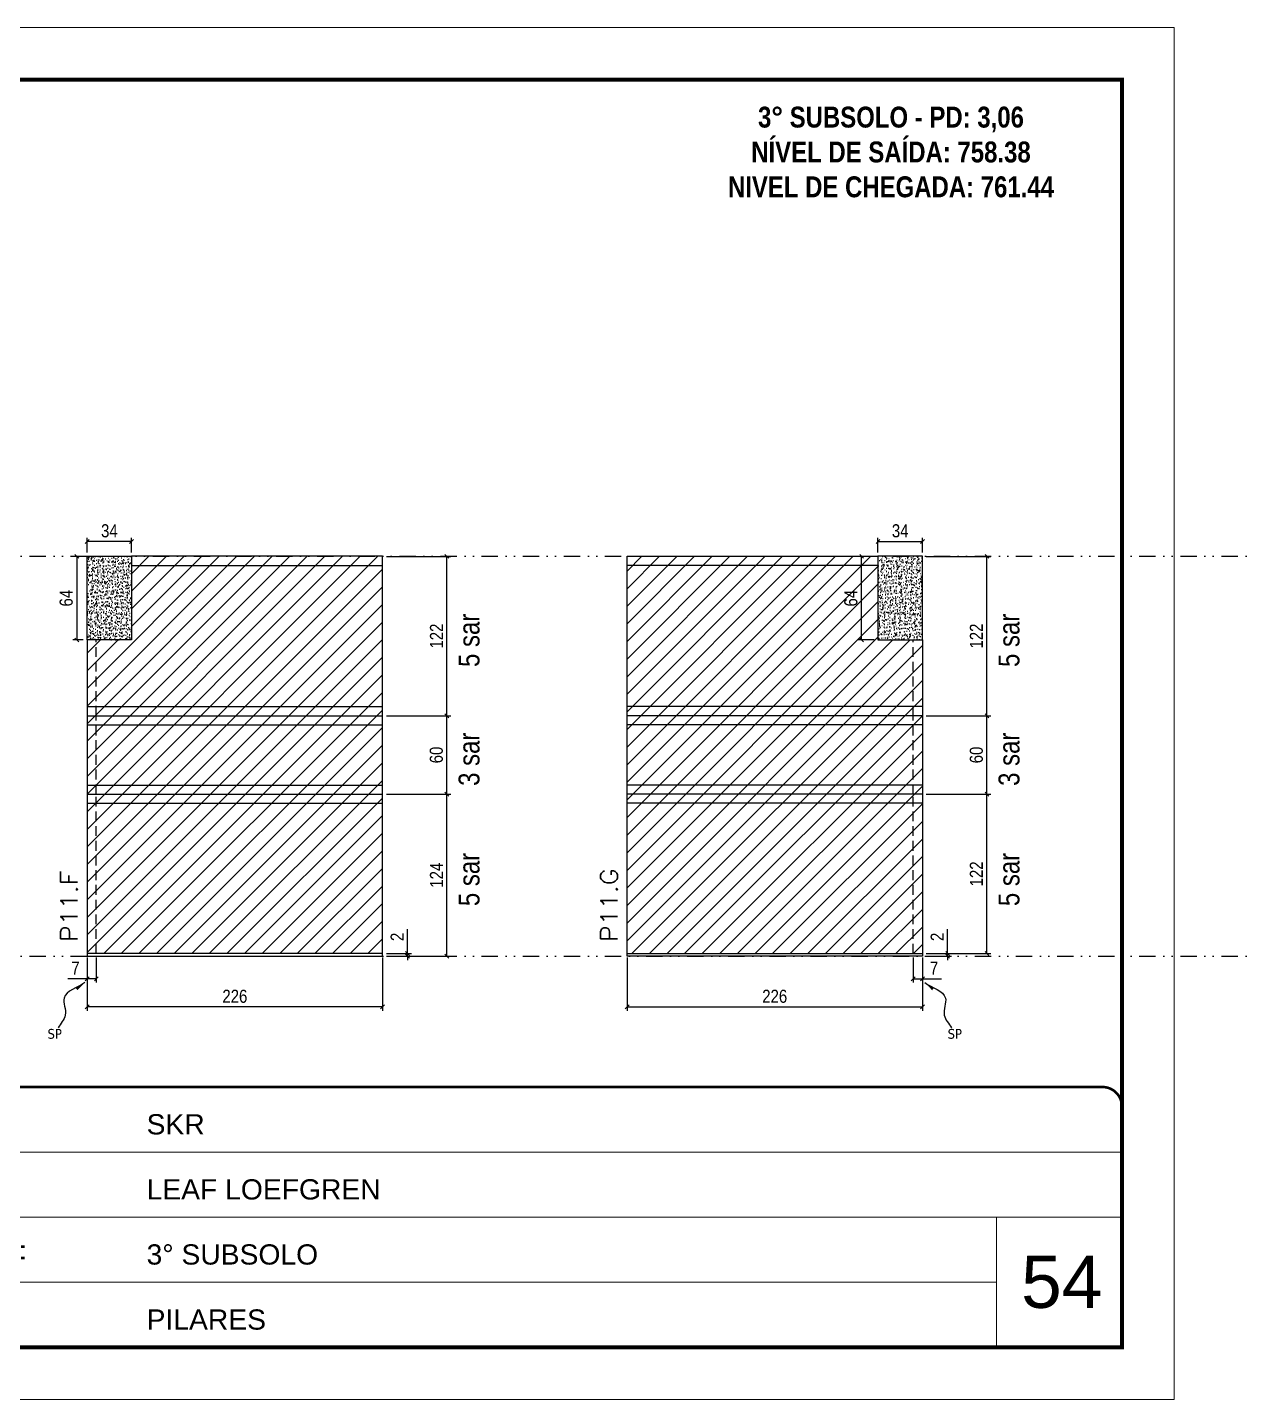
# Model space of a CAD drawing. Header units: millimetres. Extents: x 13777 to 27878, y -21631 to 6985.
# Drawn here: x 16606 to 17533, y -8997 to -7947 of the extents above; entities that cross this region are included whole.
import ezdxf

# ---------------------------------------------------------------- set-up
doc = ezdxf.new("R2010")
doc.units = ezdxf.units.MM
for name, pattern in [('CONTINUO', [0]), ('DASHED', [0.75, 0.5, -0.25]), ('DIVIDE2', [0.625, 0.25, -0.125, 0, -0.125, 0, -0.125]), ('HIDDEN', [0.375, 0.25, -0.125])]:
    doc.linetypes.add(name, pattern=pattern)
for name, color, linetype, lineweight in [('CARIMBO', 255, 'Continuous', 9), ('Folhas', 255, 'Continuous', 9), ('Hachura', 251, 'Continuous', 9), ('SARRAFO DE PRESSAO', 251, 'DASHED', 9), ('Texto Seção', 7, 'Continuous', 15)]:
    doc.layers.add(name, color=color, linetype=linetype, lineweight=lineweight)
for name, color, linetype in [('COTA', 241, 'Continuous'), ('NOMENCLATURA', 7, 'Continuous'), ('Nível', 160, 'Continuous'), ('Painéis', 200, 'Continuous'), ('SARR_2.2x7', 40, 'Continuous'), ('Sarrafo de Pressão', 42, 'HIDDEN'), ('texto', 7, 'Continuous')]:
    doc.layers.add(name, color=color, linetype=linetype)
doc.styles.add('ARIAL', font='arial.ttf')
doc.styles.add('ARIAL_NARROW', font='ARIALN.TTF', dxfattribs={"height": 0.2})
doc.styles.add('COTA TECNICA', font='techl___.ttf', dxfattribs={"height": 10})
doc.styles.add('COTA TECNICA-50', font='techl___.ttf', dxfattribs={"height": 10})
doc.styles.add('REGUA-120', font='ROMANS.shx', dxfattribs={"height": 15})
doc.styles.add('ROMANC', font='techb___.ttf', dxfattribs={"height": 2.5})
doc.styles.get("Standard").update_dxf_attribs({"font": 'arial.ttf'})
doc.styles.add('Tecnologia', font='')
doc.styles.get('Tecnologia').set_extended_font_data('Forgotten Futurist')
doc.dimstyles.new('COTA PAINEL-50', dxfattribs={"dimtxt": 10, "dimasz": 3, "dimexe": 3, "dimexo": 3, "dimgap": 3, "dimtad": 1, "dimdec": 1, "dimzin": 12, "dimdsep": 46, "dimtxsty": 'COTA TECNICA-50', "dimblk1": 'OBLIQUE', "dimblk2": 'OBLIQUE', "dimsah": 1, "dimcen": 0.9, "dimclrd": 4, "dimclre": 4, "dimclrt": 240, "dimadec": 1, "dimazin": 3, "dimtfac": 1, "dimtdec": 1, "dimtmove": 0, "dimatfit": 3, "dimfxl": 1, "dimtolj": 1, "dimtzin": 12, "dimarcsym": 0})
doc.dimstyles.new('PAINEL', dxfattribs={"dimtxt": 10, "dimasz": 3, "dimexe": 3, "dimexo": 3, "dimgap": 3, "dimtad": 1, "dimdec": 1, "dimzin": 12, "dimdsep": 46, "dimtxsty": 'COTA TECNICA', "dimblk1": 'OBLIQUE', "dimblk2": 'OBLIQUE', "dimsah": 1, "dimcen": 0.9, "dimclrd": 4, "dimclre": 4, "dimclrt": 240, "dimadec": 1, "dimazin": 3, "dimtfac": 1, "dimtdec": 1, "dimtmove": 0, "dimatfit": 3, "dimfxl": 1, "dimtolj": 1, "dimtzin": 12, "dimarcsym": 0})
doc.dimstyles.get("Standard").update_dxf_attribs({"dimtxt": 0.18, "dimasz": 0.18, "dimexe": 0.18, "dimexo": 0.0625, "dimgap": 0.09, "dimtad": 0, "dimtih": 1, "dimtoh": 1, "dimdec": 4, "dimzin": 0, "dimdsep": 46, "dimtxsty": 'Standard', "dimcen": 0.09, "dimadec": 0, "dimazin": 0, "dimtfac": 1, "dimtdec": 4, "dimtofl": 0, "dimtmove": 0, "dimatfit": 3, "dimfxl": 1, "dimtolj": 1, "dimtzin": 0, "dimarcsym": 0})

# ---------------------------------------------------------------- blocks, each defined once
blk = doc.blocks.new('9999999999')
at = {"color": 30, "linetype": 'CONTINUO'}
for p, q in [((98564.6, 34230.2), (98564.6, 34429.4)), ((98564.6, 34379.6), (99584, 34379.6)), ((98564.6, 34329.8), (99488, 34329.8)), ((99584, 34329.8), (99488, 34329.8)), ((99488, 34329.8), (99488, 34230.2)), ((98564.6, 34280), (99488, 34280))]:
    blk.add_line(p, q, dxfattribs=at)
at = {"color": 30, "linetype": 'CONTINUO', "const_width": 2}
blk.add_lwpolyline([(99584, 34230.2), (99584, 34414.4, 0.414214), (99569, 34429.4), (98229, 34429.4, 0.414214), (98214, 34414.4), (98214, 34245.2, 0.414214), (98229, 34230.2), (99584, 34230.2)], format="xyb", dxfattribs=at)
at = {"layer": 'Folhas'}
blk.add_lwpolyline([(98139, 34190.2), (99624, 34190.2), (99624, 35240.2), (98139, 35240.2)], close=True, dxfattribs=at)
at = {"layer": 'Folhas', "color": 30, "const_width": 3}
blk.add_lwpolyline([(98214, 34230.2), (99584, 34230.2), (99584, 35200.2), (98214, 35200.2)], close=True, dxfattribs=at)
at = {"color": 7, "linetype": 'Continuous', "ltscale": 5, "style": 'ARIAL'}
for s, height, p in [('SKR', 15.48, (98837.7, 34393.1)), ('LEAF LOEFGREN', 15.483, (98837.7, 34343.3)), ('3° SUBSOLO', 15.48, (98837.7, 34293.5)), ('NOVA SISTEMAS CONSTRUTIVOS', 11.059, (98263.2, 34267.2)), ('PILARES', 15.48, (98837.7, 34243.7))]:
    blk.add_text(s, height=height, dxfattribs=at).set_placement(p)
at = {"layer": 'Folhas', "color": 7, "style": 'Tecnologia', "width": 1.5}
for s, p in [('CLIENTE:', (98573.7, 34397.2)), ('OBRA:', (98573.7, 34347.3)), ('PAVIMENTO:', (98573.7, 34297.5)), ('PROJETO:', (98573.7, 34247.7))]:
    blk.add_text(s, height=14, dxfattribs=at).set_placement(p)
blk = doc.blocks.new('_Oblique')
at = {"color": 0, "linetype": 'ByBlock', "lineweight": -2}
blk.add_line((-0.5, -0.5), (0.5, 0.5), dxfattribs=at)
blk = doc.blocks.new('*D2307')
at = {"layer": 'COTA', "color": 4, "lineweight": -2, "transparency": 16777216}
for p, q in [((16651.7, -8658.5), (16651.7, -8699.3)), ((16877.7, -8658.5), (16877.7, -8699.3)), ((16877.7, -8696.3), (16651.7, -8696.3))]:
    blk.add_line(p, q, dxfattribs=at)
at = {"layer": 'Defpoints', "color": 0, "transparency": 16777216}
for p in [(16651.7, -8655.5), (16877.7, -8655.5), (16651.7, -8696.3)]:
    blk.add_point(p, dxfattribs=at)
at = {"layer": 'COTA', "color": 4, "lineweight": -2, "transparency": 16777216, "xscale": 3, "yscale": 3, "zscale": 3, "rotation": 180}
blk.add_blockref('_Oblique', (16651.7, -8696.3), dxfattribs=at)
at = {"layer": 'COTA', "color": 4, "lineweight": -2, "transparency": 16777216, "xscale": 3, "yscale": 3, "zscale": 3}
blk.add_blockref('_Oblique', (16877.7, -8696.3), dxfattribs=at)
at = {"layer": 'COTA', "color": 240, "transparency": 16777216, "insert": (16764.7, -8688.2), "char_height": 10, "attachment_point": 5, "style": 'COTA TECNICA'}
blk.add_mtext('\\A1;226', dxfattribs=at)
blk = doc.blocks.new('*D2308')
at = {"layer": 'COTA', "color": 4, "lineweight": -2, "transparency": 16777216}
for p, q in [((16651.7, -8660.5), (16651.7, -8677.7)), ((16658.7, -8658.5), (16658.7, -8677.7)), ((16651.7, -8674.7), (16636.9, -8674.7)), ((16658.7, -8674.7), (16651.7, -8674.7))]:
    blk.add_line(p, q, dxfattribs=at)
at = {"layer": 'Defpoints', "color": 0, "transparency": 16777216}
for p in [(16651.7, -8657.5), (16658.7, -8655.5), (16651.7, -8674.7)]:
    blk.add_point(p, dxfattribs=at)
at = {"layer": 'COTA', "color": 4, "lineweight": -2, "transparency": 16777216, "xscale": 3, "yscale": 3, "zscale": 3, "rotation": 180}
blk.add_blockref('_Oblique', (16651.7, -8674.7), dxfattribs=at)
at = {"layer": 'COTA', "color": 4, "lineweight": -2, "transparency": 16777216, "xscale": 3, "yscale": 3, "zscale": 3}
blk.add_blockref('_Oblique', (16658.7, -8674.7), dxfattribs=at)
at = {"layer": 'COTA', "color": 240, "transparency": 16777216, "insert": (16642.8, -8666.6), "char_height": 10, "attachment_point": 5, "style": 'COTA TECNICA-50'}
blk.add_mtext('\\A1;7', dxfattribs=at)
blk = doc.blocks.new('*D2309')
at = {"layer": 'COTA', "color": 4, "lineweight": -2, "transparency": 16777216}
for p, q in [((16896.9, -8655.5), (16896.9, -8636.7)), ((16880.7, -8655.5), (16899.9, -8655.5)), ((16880.7, -8657.5), (16899.9, -8657.5)), ((16896.9, -8657.5), (16896.9, -8655.5)), ((16896.9, -8657.5), (16896.9, -8660.5))]:
    blk.add_line(p, q, dxfattribs=at)
at = {"layer": 'Defpoints', "color": 0, "transparency": 16777216}
for p in [(16877.7, -8655.5), (16877.7, -8657.5), (16896.9, -8657.5)]:
    blk.add_point(p, dxfattribs=at)
at = {"layer": 'COTA', "color": 4, "lineweight": -2, "transparency": 16777216, "xscale": 3, "yscale": 3, "zscale": 3}
for p, rotation in [((16896.9, -8655.5), 270), ((16896.9, -8657.5), 90)]:
    blk.add_blockref('_Oblique', p, dxfattribs=dict(at, rotation=rotation))
at = {"layer": 'COTA', "color": 240, "transparency": 16777216, "insert": (16888.9, -8642.7), "char_height": 10, "attachment_point": 5, "rotation": 90, "style": 'COTA TECNICA-50'}
blk.add_mtext('\\A1;2', dxfattribs=at)
blk = doc.blocks.new('*D2310')
at = {"layer": 'COTA', "color": 4, "lineweight": -2, "transparency": 16777216}
for p, q in [((16880.7, -8473.5), (16930, -8473.5)), ((16927, -8533.5), (16927, -8473.5)), ((16880.7, -8533.5), (16930, -8533.5))]:
    blk.add_line(p, q, dxfattribs=at)
at = {"layer": 'Defpoints', "color": 0, "transparency": 16777216}
for p in [(16877.7, -8473.5), (16927, -8473.5), (16877.7, -8533.5)]:
    blk.add_point(p, dxfattribs=at)
at = {"layer": 'COTA', "color": 4, "lineweight": -2, "transparency": 16777216, "xscale": 3, "yscale": 3, "zscale": 3}
for p, rotation in [((16927, -8473.5), 90), ((16927, -8533.5), 270)]:
    blk.add_blockref('_Oblique', p, dxfattribs=dict(at, rotation=rotation))
at = {"layer": 'COTA', "color": 240, "transparency": 16777216, "insert": (16918.9, -8503.5), "char_height": 10, "attachment_point": 5, "rotation": 90, "style": 'COTA TECNICA-50'}
blk.add_mtext('\\A1;60', dxfattribs=at)
blk = doc.blocks.new('*D2311')
at = {"layer": 'COTA', "color": 4, "lineweight": -2, "transparency": 16777216}
for p, q in [((16880.7, -8351.5), (16930, -8351.5)), ((16927, -8473.5), (16927, -8351.5)), ((16880.7, -8473.5), (16930, -8473.5))]:
    blk.add_line(p, q, dxfattribs=at)
at = {"layer": 'Defpoints', "color": 0, "transparency": 16777216}
for p in [(16877.7, -8351.5), (16927, -8351.5), (16877.7, -8473.5)]:
    blk.add_point(p, dxfattribs=at)
at = {"layer": 'COTA', "color": 4, "lineweight": -2, "transparency": 16777216, "xscale": 3, "yscale": 3, "zscale": 3}
for p, rotation in [((16927, -8351.5), 90), ((16927, -8473.5), 270)]:
    blk.add_blockref('_Oblique', p, dxfattribs=dict(at, rotation=rotation))
at = {"layer": 'COTA', "color": 240, "transparency": 16777216, "insert": (16919, -8412.5), "char_height": 10, "attachment_point": 5, "rotation": 90, "style": 'COTA TECNICA-50'}
blk.add_mtext('\\A1;122', dxfattribs=at)
blk = doc.blocks.new('*D2312')
at = {"layer": 'COTA', "color": 4, "linetype": 'ByBlock', "lineweight": -2, "transparency": 16777216}
for p, q in [((16880.7, -8533.5), (16930, -8533.5)), ((16927, -8657.5), (16927, -8533.5)), ((16880.7, -8657.5), (16930, -8657.5))]:
    blk.add_line(p, q, dxfattribs=at)
at = {"layer": 'Defpoints', "color": 0, "linetype": 'ByBlock', "transparency": 16777216}
for p in [(16877.7, -8533.5), (16927, -8533.5), (16877.7, -8657.5)]:
    blk.add_point(p, dxfattribs=at)
at = {"layer": 'COTA', "color": 4, "linetype": 'ByBlock', "lineweight": -2, "transparency": 16777216, "xscale": 3, "yscale": 3, "zscale": 3}
for p, rotation in [((16927, -8533.5), 90), ((16927, -8657.5), 270)]:
    blk.add_blockref('_Oblique', p, dxfattribs=dict(at, rotation=rotation))
at = {"layer": 'COTA', "color": 240, "linetype": 'ByBlock', "transparency": 16777216, "insert": (16919, -8595.5), "char_height": 10, "attachment_point": 5, "rotation": 90, "style": 'COTA TECNICA'}
blk.add_mtext('\\A1;124', dxfattribs=at)
blk = doc.blocks.new('*D2313')
at = {"layer": 'COTA', "color": 4, "linetype": 'ByBlock', "lineweight": -2, "transparency": 16777216}
for p, q in [((16880.7, -8533.5), (16930, -8533.5)), ((16927, -8657.5), (16927, -8533.5)), ((16880.7, -8657.5), (16930, -8657.5))]:
    blk.add_line(p, q, dxfattribs=at)
at = {"layer": 'Defpoints', "color": 0, "linetype": 'ByBlock', "transparency": 16777216}
for p in [(16877.7, -8533.5), (16927, -8533.5), (16877.7, -8657.5)]:
    blk.add_point(p, dxfattribs=at)
at = {"layer": 'COTA', "color": 4, "linetype": 'ByBlock', "lineweight": -2, "transparency": 16777216, "xscale": 3, "yscale": 3, "zscale": 3}
for p, rotation in [((16927, -8533.5), 90), ((16927, -8657.5), 270)]:
    blk.add_blockref('_Oblique', p, dxfattribs=dict(at, rotation=rotation))
at = {"layer": 'COTA', "color": 240, "linetype": 'ByBlock', "transparency": 16777216, "insert": (16919, -8595.5), "char_height": 10, "attachment_point": 5, "rotation": 90, "style": 'COTA TECNICA'}
blk.add_mtext('\\A1;124', dxfattribs=at)
blk = doc.blocks.new('*D2297')
at = {"layer": 'COTA', "color": 4, "lineweight": -2, "transparency": 16777216}
for p, q in [((16648.7, -8351.5), (16640.8, -8351.5)), ((16643.8, -8351.5), (16643.8, -8415.5)), ((16648.7, -8415.5), (16640.8, -8415.5))]:
    blk.add_line(p, q, dxfattribs=at)
at = {"layer": 'Defpoints', "color": 0, "transparency": 16777216}
for p in [(16651.7, -8351.5), (16643.8, -8415.5), (16651.7, -8415.5)]:
    blk.add_point(p, dxfattribs=at)
at = {"layer": 'COTA', "color": 4, "lineweight": -2, "transparency": 16777216, "xscale": 3, "yscale": 3, "zscale": 3}
for p, rotation in [((16643.8, -8351.5), 90), ((16643.8, -8415.5), 270)]:
    blk.add_blockref('_Oblique', p, dxfattribs=dict(at, rotation=rotation))
at = {"layer": 'COTA', "color": 240, "transparency": 16777216, "insert": (16635.7, -8383.5), "char_height": 10, "attachment_point": 5, "rotation": 90, "style": 'COTA TECNICA'}
blk.add_mtext('\\A1;64', dxfattribs=at)
blk = doc.blocks.new('*D2298')
at = {"layer": 'COTA', "color": 4, "lineweight": -2, "transparency": 16777216}
for p, q in [((16651.7, -8348.5), (16651.7, -8337.2)), ((16685.7, -8340.2), (16651.7, -8340.2)), ((16685.7, -8348.5), (16685.7, -8337.2))]:
    blk.add_line(p, q, dxfattribs=at)
at = {"layer": 'Defpoints', "color": 0, "transparency": 16777216}
for p in [(16651.7, -8340.2), (16651.7, -8351.5), (16685.7, -8351.5)]:
    blk.add_point(p, dxfattribs=at)
at = {"layer": 'COTA', "color": 4, "lineweight": -2, "transparency": 16777216, "xscale": 3, "yscale": 3, "zscale": 3, "rotation": 180}
blk.add_blockref('_Oblique', (16651.7, -8340.2), dxfattribs=at)
at = {"layer": 'COTA', "color": 4, "lineweight": -2, "transparency": 16777216, "xscale": 3, "yscale": 3, "zscale": 3}
blk.add_blockref('_Oblique', (16685.7, -8340.2), dxfattribs=at)
at = {"layer": 'COTA', "color": 240, "transparency": 16777216, "insert": (16668.7, -8332), "char_height": 10, "attachment_point": 5, "style": 'COTA TECNICA'}
blk.add_mtext('\\A1;34', dxfattribs=at)
blk = doc.blocks.new('*D2299')
at = {"layer": 'COTA', "color": 4, "lineweight": -2, "transparency": 16777216}
for p, q in [((17064.8, -8658.5), (17064.8, -8699.3)), ((17290.8, -8658.5), (17290.8, -8699.3)), ((17064.8, -8696.3), (17290.8, -8696.3))]:
    blk.add_line(p, q, dxfattribs=at)
at = {"layer": 'Defpoints', "color": 0, "transparency": 16777216}
for p in [(17064.8, -8655.5), (17290.8, -8655.5), (17290.8, -8696.3)]:
    blk.add_point(p, dxfattribs=at)
at = {"layer": 'COTA', "color": 4, "lineweight": -2, "transparency": 16777216, "xscale": 3, "yscale": 3, "zscale": 3, "rotation": 180}
blk.add_blockref('_Oblique', (17064.8, -8696.3), dxfattribs=at)
at = {"layer": 'COTA', "color": 4, "lineweight": -2, "transparency": 16777216, "xscale": 3, "yscale": 3, "zscale": 3}
blk.add_blockref('_Oblique', (17290.8, -8696.3), dxfattribs=at)
at = {"layer": 'COTA', "color": 240, "transparency": 16777216, "insert": (17177.8, -8688.2), "char_height": 10, "attachment_point": 5, "style": 'COTA TECNICA'}
blk.add_mtext('\\A1;226', dxfattribs=at)
blk = doc.blocks.new('*D2300')
at = {"layer": 'COTA', "color": 4, "lineweight": -2, "transparency": 16777216}
for p, q in [((17283.8, -8658.5), (17283.8, -8677.7)), ((17290.8, -8660.5), (17290.8, -8677.7)), ((17283.8, -8674.7), (17290.8, -8674.7)), ((17290.8, -8674.7), (17305.5, -8674.7))]:
    blk.add_line(p, q, dxfattribs=at)
at = {"layer": 'Defpoints', "color": 0, "transparency": 16777216}
for p in [(17283.8, -8655.5), (17290.8, -8657.5), (17290.8, -8674.7)]:
    blk.add_point(p, dxfattribs=at)
at = {"layer": 'COTA', "color": 4, "lineweight": -2, "transparency": 16777216, "xscale": 3, "yscale": 3, "zscale": 3, "rotation": 180}
blk.add_blockref('_Oblique', (17283.8, -8674.7), dxfattribs=at)
at = {"layer": 'COTA', "color": 4, "lineweight": -2, "transparency": 16777216, "xscale": 3, "yscale": 3, "zscale": 3}
blk.add_blockref('_Oblique', (17290.8, -8674.7), dxfattribs=at)
at = {"layer": 'COTA', "color": 240, "transparency": 16777216, "insert": (17299.7, -8666.6), "char_height": 10, "attachment_point": 5, "style": 'COTA TECNICA-50'}
blk.add_mtext('\\A1;7', dxfattribs=at)
blk = doc.blocks.new('*D2301')
at = {"layer": 'COTA', "color": 4, "lineweight": -2, "transparency": 16777216}
for p, q in [((17310.1, -8655.5), (17310.1, -8636.7)), ((17293.8, -8655.5), (17313.1, -8655.5)), ((17293.8, -8657.5), (17313.1, -8657.5)), ((17310.1, -8657.5), (17310.1, -8655.5)), ((17310.1, -8657.5), (17310.1, -8660.5))]:
    blk.add_line(p, q, dxfattribs=at)
at = {"layer": 'Defpoints', "color": 0, "transparency": 16777216}
for p in [(17290.8, -8655.5), (17290.8, -8657.5), (17310.1, -8657.5)]:
    blk.add_point(p, dxfattribs=at)
at = {"layer": 'COTA', "color": 4, "lineweight": -2, "transparency": 16777216, "xscale": 3, "yscale": 3, "zscale": 3}
for p, rotation in [((17310.1, -8655.5), 270), ((17310.1, -8657.5), 90)]:
    blk.add_blockref('_Oblique', p, dxfattribs=dict(at, rotation=rotation))
at = {"layer": 'COTA', "color": 240, "transparency": 16777216, "insert": (17302.1, -8642.7), "char_height": 10, "attachment_point": 5, "rotation": 90, "style": 'COTA TECNICA-50'}
blk.add_mtext('\\A1;2', dxfattribs=at)
blk = doc.blocks.new('*D2302')
at = {"layer": 'COTA', "color": 4, "lineweight": -2, "transparency": 16777216}
for p, q in [((17293.8, -8473.5), (17343.2, -8473.5)), ((17340.2, -8533.5), (17340.2, -8473.5)), ((17293.8, -8533.5), (17343.2, -8533.5))]:
    blk.add_line(p, q, dxfattribs=at)
at = {"layer": 'Defpoints', "color": 0, "transparency": 16777216}
for p in [(17290.8, -8473.5), (17340.2, -8473.5), (17290.8, -8533.5)]:
    blk.add_point(p, dxfattribs=at)
at = {"layer": 'COTA', "color": 4, "lineweight": -2, "transparency": 16777216, "xscale": 3, "yscale": 3, "zscale": 3}
for p, rotation in [((17340.2, -8473.5), 90), ((17340.2, -8533.5), 270)]:
    blk.add_blockref('_Oblique', p, dxfattribs=dict(at, rotation=rotation))
at = {"layer": 'COTA', "color": 240, "transparency": 16777216, "insert": (17332.1, -8503.5), "char_height": 10, "attachment_point": 5, "rotation": 90, "style": 'COTA TECNICA-50'}
blk.add_mtext('\\A1;60', dxfattribs=at)
blk = doc.blocks.new('*D2303')
at = {"layer": 'COTA', "color": 4, "lineweight": -2, "transparency": 16777216}
for p, q in [((17293.8, -8351.5), (17343.2, -8351.5)), ((17340.2, -8473.5), (17340.2, -8351.5)), ((17293.8, -8473.5), (17343.2, -8473.5))]:
    blk.add_line(p, q, dxfattribs=at)
at = {"layer": 'Defpoints', "color": 0, "transparency": 16777216}
for p in [(17290.8, -8351.5), (17340.2, -8351.5), (17290.8, -8473.5)]:
    blk.add_point(p, dxfattribs=at)
at = {"layer": 'COTA', "color": 4, "lineweight": -2, "transparency": 16777216, "xscale": 3, "yscale": 3, "zscale": 3}
for p, rotation in [((17340.2, -8351.5), 90), ((17340.2, -8473.5), 270)]:
    blk.add_blockref('_Oblique', p, dxfattribs=dict(at, rotation=rotation))
at = {"layer": 'COTA', "color": 240, "transparency": 16777216, "insert": (17332.1, -8412.5), "char_height": 10, "attachment_point": 5, "rotation": 90, "style": 'COTA TECNICA-50'}
blk.add_mtext('\\A1;122', dxfattribs=at)
blk = doc.blocks.new('*D2304')
at = {"layer": 'COTA', "color": 4, "lineweight": -2, "transparency": 16777216}
for p, q in [((17256.8, -8348.5), (17256.8, -8337.2)), ((17256.8, -8340.2), (17290.8, -8340.2)), ((17290.8, -8348.5), (17290.8, -8337.2))]:
    blk.add_line(p, q, dxfattribs=at)
at = {"layer": 'Defpoints', "color": 0, "transparency": 16777216}
for p in [(17290.8, -8340.2), (17256.8, -8351.5), (17290.8, -8351.5)]:
    blk.add_point(p, dxfattribs=at)
at = {"layer": 'COTA', "color": 4, "lineweight": -2, "transparency": 16777216, "xscale": 3, "yscale": 3, "zscale": 3, "rotation": 180}
blk.add_blockref('_Oblique', (17256.8, -8340.2), dxfattribs=at)
at = {"layer": 'COTA', "color": 4, "lineweight": -2, "transparency": 16777216, "xscale": 3, "yscale": 3, "zscale": 3}
blk.add_blockref('_Oblique', (17290.8, -8340.2), dxfattribs=at)
at = {"layer": 'COTA', "color": 240, "transparency": 16777216, "insert": (17273.8, -8332), "char_height": 10, "attachment_point": 5, "style": 'COTA TECNICA'}
blk.add_mtext('\\A1;34', dxfattribs=at)
blk = doc.blocks.new('*D2305')
at = {"layer": 'COTA', "color": 4, "lineweight": -2, "transparency": 16777216}
for p, q in [((17293.8, -8533.5), (17343.2, -8533.5)), ((17340.2, -8655.5), (17340.2, -8533.5)), ((17293.8, -8655.5), (17343.2, -8655.5))]:
    blk.add_line(p, q, dxfattribs=at)
at = {"layer": 'Defpoints', "color": 0, "transparency": 16777216}
for p in [(17290.8, -8533.5), (17340.2, -8533.5), (17290.8, -8655.5)]:
    blk.add_point(p, dxfattribs=at)
at = {"layer": 'COTA', "color": 4, "lineweight": -2, "transparency": 16777216, "xscale": 3, "yscale": 3, "zscale": 3}
for p, rotation in [((17340.2, -8533.5), 90), ((17340.2, -8655.5), 270)]:
    blk.add_blockref('_Oblique', p, dxfattribs=dict(at, rotation=rotation))
at = {"layer": 'COTA', "color": 240, "transparency": 16777216, "insert": (17332.1, -8594.5), "char_height": 10, "attachment_point": 5, "rotation": 90, "style": 'COTA TECNICA'}
blk.add_mtext('\\A1;122', dxfattribs=at)
blk = doc.blocks.new('*D2306')
at = {"layer": 'COTA', "color": 4, "lineweight": -2, "transparency": 16777216}
for p, q in [((17253.8, -8351.5), (17241.3, -8351.5)), ((17244.3, -8415.5), (17244.3, -8351.5)), ((17253.8, -8415.5), (17241.3, -8415.5))]:
    blk.add_line(p, q, dxfattribs=at)
at = {"layer": 'Defpoints', "color": 0, "transparency": 16777216}
for p in [(17244.3, -8351.5), (17256.8, -8351.5), (17256.8, -8415.5)]:
    blk.add_point(p, dxfattribs=at)
at = {"layer": 'COTA', "color": 4, "lineweight": -2, "transparency": 16777216, "xscale": 3, "yscale": 3, "zscale": 3}
for p, rotation in [((17244.3, -8351.5), 90), ((17244.3, -8415.5), 270)]:
    blk.add_blockref('_Oblique', p, dxfattribs=dict(at, rotation=rotation))
at = {"layer": 'COTA', "color": 240, "transparency": 16777216, "insert": (17236.1, -8383.5), "char_height": 10, "attachment_point": 5, "rotation": 90, "style": 'COTA TECNICA'}
blk.add_mtext('\\A1;64', dxfattribs=at)

msp = doc.modelspace()

# ---------------------------------------------------------------- hatches: boundary and pattern name
at = {"layer": 'COTA'}
h = msp.add_hatch(dxfattribs=at)
h.set_pattern_fill('AR-CONC', color=256, scale=0.03)
h.set_pattern_definition([(50, (-2775.7104, -8070.0258), (5.4655401, -0.4781726), [0.5715, -6.2865]), (355, (-2775.7104, -8070.026), (-1.0573026, 5.7317054), [0.4572, -5.0292175]), (100.451445, (-2775.255, -8070.0656), (4.4082374, 5.2535326), [0.4857003, -5.3427073]), (46.1842, (-2775.7104, -8068.502), (8.1323712, -1.2612698), [0.85725, -9.42975]), (96.635558, (-2775.033, -8068.607), (7.122124, 7.4227837), [0.7285507, -8.0140682]), (351.18415, (-2775.71, -8068.502), (7.122124, 7.4227837), [0.685799, -7.543792]), (21, (-2774.9484, -8068.8828), (4.5484317, -3.0679559), [0.5715, -6.2865]), (326, (-2774.9484, -8068.883), (1.8540609, 5.525639), [0.4572, -5.0292]), (71.451445, (-2774.5693, -8069.1384), (6.4024926, 2.457683), [0.4857003, -5.3426981]), (37.5, (-2775.7104, -8070.0258), (0.0926581, 2.53665117), [0, -4.96824, 0, -5.1054, 0, -5.04825]), (7.5, (-2775.7104, -8070.0258), (2.00458988, 3.00541724), [0, -2.91084, 0, -4.85394, 0, -1.92405]), (327.5, (-2777.4096, -8070.0258), (4.06771786, -0.17186232), [0, -1.905, 0, -5.9436, 0, -7.8867]), (317.5, (-2778.1716, -8070.0258), (4.44387544, 0.7627947), [0, -2.4765, 0, -3.94716, 0, -5.6007])])
h.paths.add_polyline_path([(16685.66, -8351.47), (16651.66, -8351.47), (16651.66, -8415.47), (16685.66, -8415.47)])
h = msp.add_hatch(dxfattribs=at)
h.set_pattern_fill('AR-CONC', color=256, scale=0.03)
h.set_pattern_definition([(50, (-2366.5596, -8070.0258), (5.4655401, -0.4781726), [0.5715, -6.2865]), (355, (-2366.5596, -8070.026), (-1.0573026, 5.7317054), [0.4572, -5.0292175]), (100.451445, (-2366.104, -8070.0656), (4.4082374, 5.2535326), [0.4857003, -5.3427073]), (46.1842, (-2366.5596, -8068.502), (8.1323712, -1.2612698), [0.85725, -9.42975]), (96.635558, (-2365.882, -8068.607), (7.122124, 7.4227837), [0.7285507, -8.0140682]), (351.18415, (-2366.5596, -8068.502), (7.122124, 7.4227837), [0.685799, -7.543792]), (21, (-2365.7976, -8068.8828), (4.5484317, -3.0679559), [0.5715, -6.2865]), (326, (-2365.7976, -8068.883), (1.8540609, 5.525639), [0.4572, -5.0292]), (71.451445, (-2365.4185, -8069.1384), (6.4024926, 2.457683), [0.4857003, -5.3426981]), (37.5, (-2366.5596, -8070.0258), (0.0926581, 2.53665117), [0, -4.96824, 0, -5.1054, 0, -5.04825]), (7.5, (-2366.5596, -8070.0258), (2.00458988, 3.00541724), [0, -2.91084, 0, -4.85394, 0, -1.92405]), (327.5, (-2368.2588, -8070.0258), (4.06771786, -0.17186232), [0, -1.905, 0, -5.9436, 0, -7.8867]), (317.5, (-2369.021, -8070.0258), (4.44387544, 0.7627947), [0, -2.4765, 0, -3.94716, 0, -5.6007])])
h.paths.add_polyline_path([(17256.81, -8415.47), (17290.81, -8415.47), (17290.81, -8351.47), (17256.81, -8351.47)])
at = {"layer": 'Hachura', "linetype": 'ByBlock'}
h = msp.add_hatch(dxfattribs=at)
h.set_pattern_fill('ANSI31', color=256, scale=3)
h.set_pattern_definition([(45, (1585, 0), (-6.735192, 6.735192), [])])
h.paths.add_polyline_path([(16174.01, -8388.47), (16174.01, -8415.47), (16296.01, -8415.47), (16296.01, -8388.47)])
h.paths.add_polyline_path([(16296.01, -8388.47), (16296.01, -8415.47), (16434.01, -8415.47), (16434.01, -8388.47)])
h.paths.add_polyline_path([(16434.01, -8533.47), (16434.01, -8415.47), (16296.01, -8415.47), (16296.01, -8533.47)])
h.paths.add_polyline_path([(16296.01, -8415.47), (16174.01, -8415.47), (16174.01, -8533.47), (16296.01, -8533.47)])
h.paths.add_polyline_path([(16296.01, -8533.47), (16174.01, -8533.47), (16174.01, -8655.47), (16296.01, -8655.47)])
h.paths.add_polyline_path([(16296.01, -8533.47), (16296.01, -8655.47), (16434.01, -8655.47), (16434.01, -8533.47)])
h.paths.add_polyline_path([(16651.66, -8533.47), (16651.66, -8655.47), (16877.66, -8655.47), (16877.66, -8533.47)])
h.paths.add_polyline_path([(16651.66, -8473.47), (16651.66, -8533.47), (16877.66, -8533.47), (16877.66, -8473.47)])
h.paths.add_polyline_path([(16877.66, -8473.47), (16877.66, -8351.47), (16685.66, -8351.47), (16685.66, -8415.47), (16651.66, -8415.47), (16651.66, -8473.47)])
h.paths.add_polyline_path([(17290.81, -8473.47), (17290.81, -8415.47), (17256.81, -8415.47), (17256.81, -8351.47), (17064.81, -8351.47), (17064.81, -8473.47)])
h.paths.add_polyline_path([(17064.81, -8473.47), (17064.81, -8533.47), (17290.81, -8533.47), (17290.81, -8473.47)])
h.paths.add_polyline_path([(17064.81, -8533.47), (17064.81, -8655.47), (17290.81, -8655.47), (17290.81, -8533.47)])

# ---------------------------------------------------------------- linework, layer by layer
at = {"layer": 'COTA'}
for p, q in [((16651.66, -8415.47), (16651.66, -8351.47)), ((16651.66, -8351.47), (16685.66, -8351.47)), ((17290.81, -8351.47), (17256.81, -8351.47)), ((17290.81, -8415.47), (17290.81, -8351.47))]:
    msp.add_line(p, q, dxfattribs=at)
at = {"layer": 'Nível', "color": 4, "linetype": 'DIVIDE2', "ltscale": 50}
for p, q in [((13777.11, -8351.47), (21531.15, -8351.47)), ((13777.11, -8657.47), (21531.15, -8657.47))]:
    msp.add_line(p, q, dxfattribs=at)
at = {"layer": 'Painéis'}
for p, q in [((16877.66, -8351.47), (16685.66, -8351.47)), ((16685.66, -8351.47), (16685.66, -8415.47)), ((16877.66, -8655.47), (16877.66, -8351.47)), ((17064.81, -8655.47), (17064.81, -8351.47)), ((17064.81, -8351.47), (17256.81, -8351.47)), ((17256.81, -8351.47), (17256.81, -8415.47)), ((16651.66, -8415.47), (16651.66, -8655.47)), ((16685.66, -8415.47), (16651.66, -8415.47)), ((17256.81, -8415.47), (17290.81, -8415.47)), ((17290.81, -8415.47), (17290.81, -8655.47)), ((16651.66, -8473.47), (16877.66, -8473.47)), ((17290.81, -8473.47), (17064.81, -8473.47)), ((16651.66, -8533.47), (16877.66, -8533.47)), ((17290.81, -8533.47), (17064.81, -8533.47))]:
    msp.add_line(p, q, dxfattribs=at)
for points in [[(16877.66, -8655.47), (16651.66, -8655.47), (16651.66, -8657.47), (16877.66, -8657.47)], [(17064.81, -8655.47), (17290.81, -8655.47), (17290.81, -8657.47), (17064.81, -8657.47)]]:
    msp.add_lwpolyline(points, close=True, dxfattribs=at)
at = {"layer": 'SARR_2.2x7'}
for p, q in [((16685.66, -8358.47), (16877.66, -8358.47)), ((17256.81, -8358.47), (17064.81, -8358.47)), ((16651.66, -8466.47), (16877.66, -8466.47)), ((17290.81, -8466.47), (17064.81, -8466.47)), ((16651.66, -8480.47), (16877.66, -8480.47)), ((17290.81, -8480.47), (17064.81, -8480.47)), ((16651.66, -8526.47), (16877.66, -8526.47)), ((17290.81, -8526.47), (17064.81, -8526.47)), ((16651.66, -8540.47), (16877.66, -8540.47)), ((17290.81, -8540.47), (17064.81, -8540.47))]:
    msp.add_line(p, q, dxfattribs=at)
at = {"layer": 'Sarrafo de Pressão', "ltscale": 30}
for p, q in [((16658.66, -8473.47), (16658.66, -8415.47)), ((17283.81, -8473.47), (17283.81, -8415.47)), ((16658.66, -8533.47), (16658.66, -8473.47)), ((17283.81, -8533.47), (17283.81, -8473.47)), ((16658.66, -8655.47), (16658.66, -8533.47)), ((17283.81, -8655.47), (17283.81, -8533.47))]:
    msp.add_line(p, q, dxfattribs=at)

# ---------------------------------------------------------------- block references
at = {"layer": 'SARRAFO DE PRESSAO', "color": 6, "linetype": 'ByBlock'}
msp.add_blockref('9999999999', (-82140.51, -43186.95), dxfattribs=at)

# ---------------------------------------------------------------- texts
at = {"layer": 'CARIMBO', "style": 'ARIAL'}
msp.add_text('54', height=40, dxfattribs=at).set_placement((17366.33, -8926.61))
at = {"layer": 'NOMENCLATURA', "style": 'ARIAL_NARROW'}
for s, p in [('5 sar', (16951.9, -8436.14)), ('5 sar', (17365.05, -8436.14)), ('3 sar', (16951.9, -8527.14)), ('3 sar', (17365.05, -8527.14)), ('5 sar', (16951.9, -8619.14)), ('5 sar', (17365.05, -8619.14))]:
    msp.add_text(s, height=16, rotation=90, dxfattribs=at).set_placement(p)
at = {"layer": 'NOMENCLATURA', "color": 2, "insert": (17266.75, -7980.69), "char_height": 16, "attachment_point": 2, "style": 'ROMANC'}
msp.add_mtext_dynamic_manual_height_columns('\\P3° SUBSOLO - PD: 3,06\\PNÍVEL DE SAÍDA: 758.38\\PNIVEL DE CHEGADA: 761.44', width=300.2766, gutter_width=1, heights=[0], dxfattribs=at)
at = {"layer": 'texto', "color": 0, "char_height": 7.5, "attachment_point": 5}
for insert in [(16626.88, -8716.96), (17315.59, -8716.96)]:
    msp.add_mtext('{\\fTahoma|b0|i0|c0|p34;\\C4;SP}', dxfattribs=dict(at, insert=insert))
at = {"layer": 'Texto Seção', "style": 'REGUA-120', "width": 1.1}
for s, p in [('P11.F', (16644.41, -8646.7)), ('P11.G', (17057.56, -8646.7))]:
    msp.add_text(s, height=13, rotation=90, dxfattribs=at).set_placement(p)

# ---------------------------------------------------------------- dimensions: what is measured, and where the dimension line sits
at = {"layer": 'COTA'}
for base, p1, p2, dimstyle, picture, middle in [((16651.66, -8340.22), (16685.66, -8351.47), (16651.66, -8351.47), 'PAINEL', '*D2298', (16668.66, -8332)), ((17290.81, -8674.71), (17283.81, -8655.47), (17290.81, -8657.47), 'COTA PAINEL-50', '*D2300', (17299.68, -8666.63))]:
    dim = msp.add_linear_dim(base=base, p1=p1, p2=p2, dimstyle=dimstyle, dxfattribs=at)
    dim.commit()
    dim.dimension.update_dxf_attribs({"geometry": picture, "text_midpoint": middle})
for base, p1, p2, angle, dimstyle, picture, middle in [((17290.81, -8340.22), (17256.81, -8351.47), (17290.81, -8351.47), 180, 'PAINEL', '*D2304', (17273.81, -8332)), ((16643.8, -8415.47), (16651.66, -8351.47), (16651.66, -8415.47), 90, 'PAINEL', '*D2297', (16635.69, -8383.47)), ((16927.03, -8351.47), (16877.66, -8473.47), (16877.66, -8351.47), 90, 'COTA PAINEL-50', '*D2311', (16918.97, -8412.47)), ((17244.25, -8351.47), (17256.81, -8415.47), (17256.81, -8351.47), 90, 'PAINEL', '*D2306', (17236.15, -8383.47)), ((17340.18, -8351.47), (17290.81, -8473.47), (17290.81, -8351.47), 90, 'COTA PAINEL-50', '*D2303', (17332.12, -8412.47)), ((16927.03, -8473.47), (16877.66, -8533.47), (16877.66, -8473.47), 90, 'COTA PAINEL-50', '*D2310', (16918.92, -8503.47)), ((17340.18, -8473.47), (17290.81, -8533.47), (17290.81, -8473.47), 90, 'COTA PAINEL-50', '*D2302', (17332.07, -8503.47)), ((17340.18, -8533.47), (17290.81, -8655.47), (17290.81, -8533.47), 90, 'PAINEL', '*D2305', (17332.12, -8594.47)), ((16651.66, -8674.71), (16658.66, -8655.47), (16651.66, -8657.47), 180, 'COTA PAINEL-50', '*D2308', (16642.79, -8666.63))]:
    dim = msp.add_linear_dim(base=base, p1=p1, p2=p2, angle=angle, dimstyle=dimstyle, dxfattribs=at)
    dim.commit()
    dim.dimension.update_dxf_attribs({"geometry": picture, "text_midpoint": middle})
at = {"layer": 'COTA', "linetype": 'ByBlock'}
for picture in ['*D2312', '*D2313']:
    dim = msp.add_aligned_dim(p1=(16877.66, -8657.47), p2=(16877.66, -8533.47), distance=-49.37, dimstyle='PAINEL', dxfattribs=at)
    dim.commit()
    dim.dimension.update_dxf_attribs({"geometry": picture, "text_midpoint": (16918.95, -8595.47)})
at = {"layer": 'COTA'}
for base, p1, p2, picture, middle in [((16896.92, -8657.47), (16877.66, -8655.47), (16877.66, -8657.47), '*D2309', (16896.92, -8642.72)), ((17310.07, -8657.47), (17290.81, -8655.47), (17290.81, -8657.47), '*D2301', (17310.07, -8642.72))]:
    dim = msp.add_linear_dim(base=base, p1=p1, p2=p2, angle=90, dimstyle='COTA PAINEL-50', dxfattribs=at)
    dim.commit()
    dim.dimension.update_dxf_attribs({"geometry": picture, "text_midpoint": middle, "dimtype": 160})
dim = msp.add_linear_dim(base=(16651.66, -8696.29), p1=(16877.66, -8655.47), p2=(16651.66, -8655.47), angle=180, dimstyle='PAINEL', override={"dimarcsym": 2}, dxfattribs=at)
dim.commit()
dim.dimension.update_dxf_attribs({"geometry": '*D2307', "text_midpoint": (16764.66, -8688.19)})
dim = msp.add_linear_dim(base=(17290.81, -8696.29), p1=(17064.81, -8655.47), p2=(17290.81, -8655.47), dimstyle='PAINEL', override={"dimarcsym": 2}, dxfattribs=at)
dim.commit()
dim.dimension.update_dxf_attribs({"geometry": '*D2299', "text_midpoint": (17177.81, -8688.19)})

# ---------------------------------------------------------------- leaders
at = {"layer": 'COTA', "path_type": 1}
for points in [[(16649.83, -8677.65), (16634.04, -8689.48), (16634.97, -8702.49), (16629.42, -8712.27)], [(17292.64, -8677.65), (17308.42, -8689.48), (17307.5, -8702.49), (17313.05, -8712.27)]]:
    msp.add_leader(points, dimstyle='Standard', override={"dimasz": 8}, dxfattribs=at)

doc.saveas('drawing.dxf')
